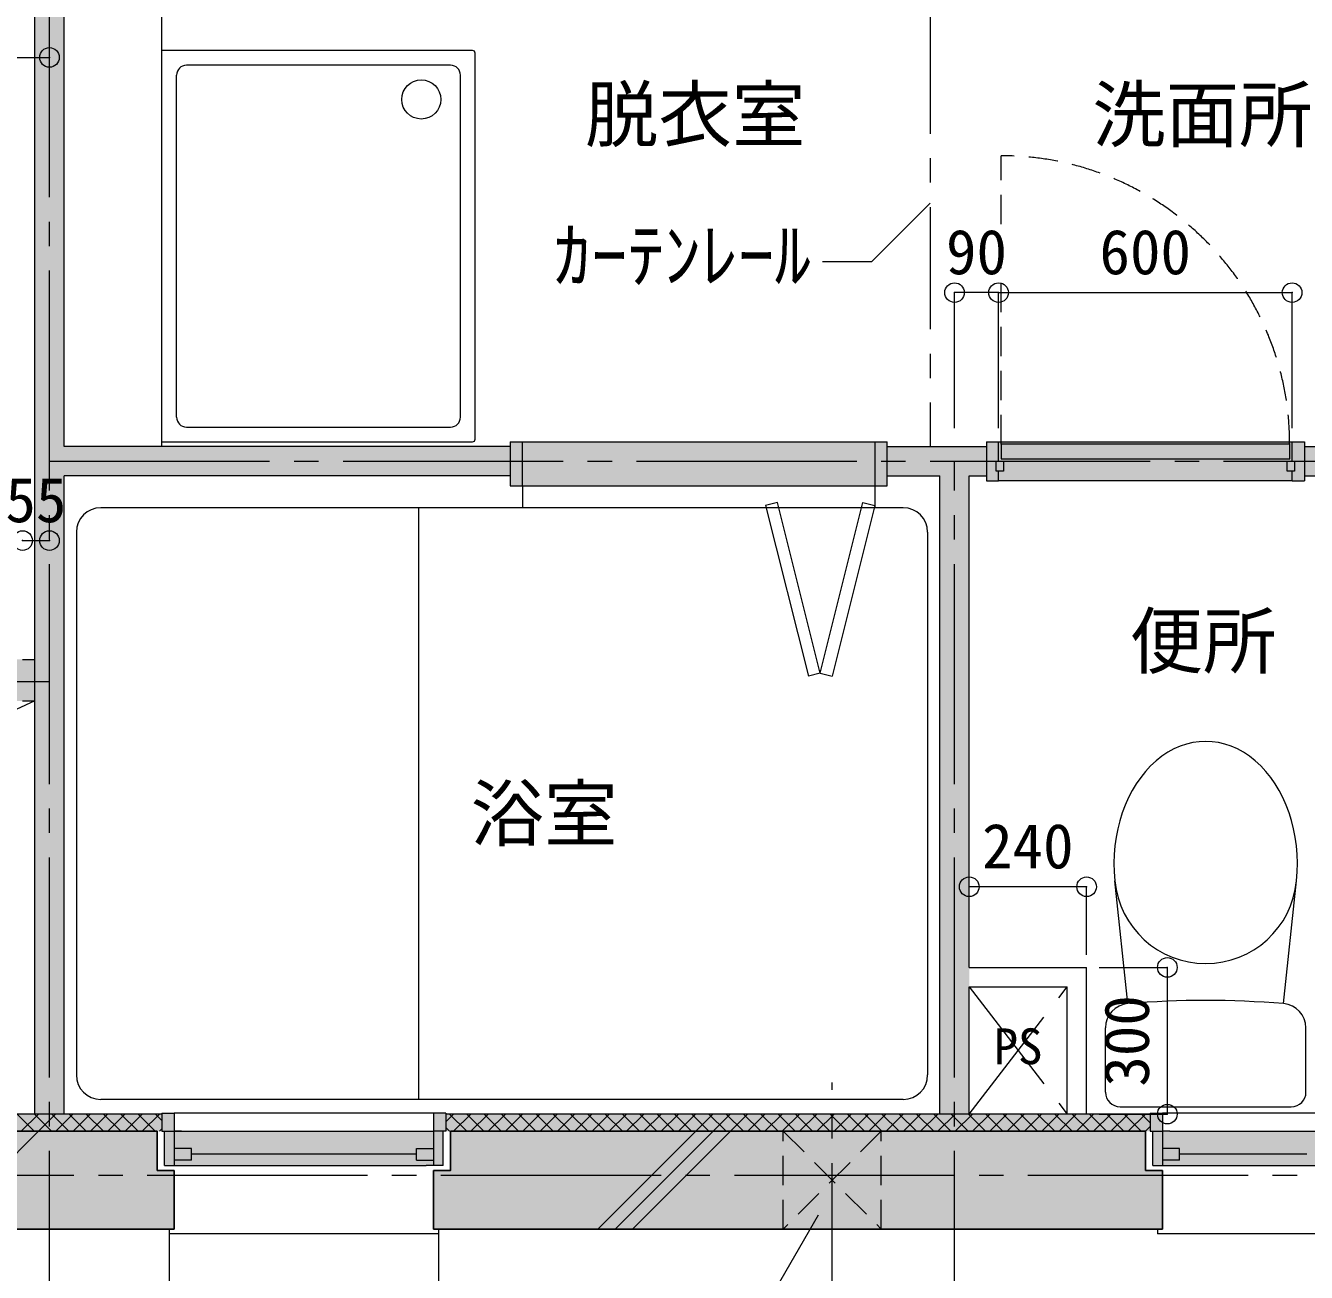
# Model space of a CAD drawing. Units: millimetres at full size, sheet at 1:50. Extents: x -9674 to 9699, y -6794 to 6791.
# Drawn here: x -941 to 1677, y -2653 to -103 of the extents above; entities that cross this region are included whole.
import ezdxf
from ezdxf.enums import TextEntityAlignment as Align

# ---------------------------------------------------------------- set-up
doc = ezdxf.new("R2010")
doc.units = ezdxf.units.MM
doc.header["$LTSCALE"] = 50
doc.header["$PDMODE"] = 32
doc.header["$PDSIZE"] = 40
for name, pattern in [('CHAIN1', [8, 5, -1, 1, -1]), ('CHAIN2', [12, 9, -1, 1, -1]), ('DASHED1', [1.8, 1.2, -0.6])]:
    doc.linetypes.add(name, pattern=pattern)
for name, color, linetype, lineweight in [('1-0_芯', 7, 'CHAIN2', 9), ('1-1_躯体', 2, 'Continuous', 25), ('1-2_間仕切', 3, 'Continuous', 18), ('1-3_建具', 3, 'Continuous', 18), ('1-5_設備', 7, 'Continuous', 9), ('1-7_その他', 7, 'DASHED1', 9), ('1-8_ハッチ', 4, 'Continuous', 9), ('1-A_文字', 7, 'Continuous', 9), ('1-B_寸法', 7, 'Continuous', 9), ('1-D_記号', 7, 'CHAIN1', 9), ('4-F', 4, 'Continuous', 9)]:
    doc.layers.add(name, color=color, linetype=linetype, lineweight=lineweight)
for name, color, linetype in [('4-0', 1, 'Continuous'), ('4-1', 2, 'Continuous'), ('4-2', 4, 'Continuous')]:
    doc.layers.add(name, color=color, linetype=linetype)
doc.styles.add('ＭＳ ゴシック', font='')
doc.styles.get('ＭＳ ゴシック').set_extended_font_data('MS Gothic')

msp = doc.modelspace()

# ---------------------------------------------------------------- linework, layer by layer
at = {"layer": '1-0_芯'}
for p, q in [((-892.5, -3454.44), (-892.5, 4765.56)), ((-892.5, -994.44), (2286.5, -994.44)), ((957.5, -3454.44), (957.5, -994.44)), ((-3032.5, -1444.44), (-892.5, -1444.44)), ((-8492.5, -2454.44), (8517.5, -2454.44))]:
    msp.add_line(p, q, dxfattribs=at)
at = {"layer": '1-1_躯体'}
for p, q in [((-672.5, -2364.44), (-2742.5, -2364.44)), ((-672.5, -2364.44), (-672.5, -2444.44)), ((1347.5, -2364.44), (-72.5, -2364.44)), ((1347.5, -2364.44), (1347.5, -2444.44)), ((-672.5, -2444.44), (-637.5, -2444.44)), ((-637.5, -2564.44), (-637.5, -2444.44)), ((-107.5, -2564.44), (-107.5, -2444.44)), ((1347.5, -2444.44), (1382.5, -2444.44)), ((1382.5, -2564.44), (1382.5, -2444.44)), ((-637.5, -2564.44), (-3187.5, -2564.44)), ((1382.5, -2564.44), (-107.5, -2564.44))]:
    msp.add_line(p, q, dxfattribs=at)
msp.add_lwpolyline([(-72.5, -2364.44), (-72.5, -2444.44), (-107.5, -2444.44)], dxfattribs=at)
at = {"layer": '1-2_間仕切'}
for p, q in [((-922.5, -2329.44), (-922.5, 325.56)), ((-862.5, -964.44), (-862.5, 325.56)), ((49.5, -964.44), (-862.5, -964.44)), ((819.5, -964.44), (1022.5, -964.44)), ((1672.5, -964.44), (2260, -964.44)), ((49.5, -1024.44), (-862.5, -1024.44)), ((-862.5, -2329.44), (-862.5, -1024.44)), ((819.5, -1024.44), (927.5, -1024.44)), ((927.5, -2329.44), (927.5, -1024.44)), ((987.5, -1024.44), (1022.5, -1024.44)), ((987.5, -2029.44), (987.5, -1024.44)), ((1672.5, -1024.44), (2160, -1024.44)), ((987.5, -2029.44), (1227.5, -2029.44)), ((1227.5, -2329.44), (1227.5, -2029.44)), ((987.5, -2069.44), (1187.5, -2069.44)), ((987.5, -2329.44), (987.5, -2069.44)), ((1187.5, -2329.44), (1187.5, -2069.44))]:
    msp.add_line(p, q, dxfattribs=at)
at = {"layer": '1-2_間仕切', "color": 7, "lineweight": 9}
msp.add_line((1047.5, -954.44), (1647.5, -954.44), dxfattribs=at)
at = {"layer": '1-3_建具', "color": 7, "linetype": 'DASHED1', "lineweight": 9}
msp.add_line((1052.5, -959.44), (1052.5, -369.44), dxfattribs=at)
at = {"layer": '1-3_建具', "color": 7, "lineweight": 9}
for p, q in [((49.5, -954.44), (74.5, -954.44)), ((49.5, -954.44), (49.5, -1044.44)), ((74.5, -954.44), (794.5, -954.44)), ((74.5, -1044.44), (74.5, -954.44)), ((794.5, -954.44), (819.5, -954.44)), ((794.5, -954.44), (794.5, -1044.44)), ((819.5, -1044.44), (819.5, -954.44)), ((49.5, -1044.44), (74.5, -1044.44)), ((74.5, -1044.44), (794.5, -1044.44)), ((794.5, -1044.44), (819.5, -1044.44)), ((1647.5, -1034.44), (1047.5, -1034.44)), ((595.62, -1078.37), (571.37, -1084.44)), ((571.37, -1084.44), (658.68, -1433.69)), ((571.37, -1084.44), (658.68, -1433.69)), ((571.37, -1084.44), (658.68, -1433.69)), ((571.37, -1084.44), (658.68, -1433.69)), ((682.93, -1427.62), (595.62, -1078.37)), ((682.93, -1427.62), (770.25, -1078.37)), ((794.5, -1084.44), (707.19, -1433.69)), ((794.5, -1084.44), (707.19, -1433.69)), ((794.5, -1084.44), (707.19, -1433.69)), ((794.5, -1084.44), (707.19, -1433.69)), ((770.25, -1078.37), (794.5, -1084.44)), ((682.93, -1427.62), (658.68, -1433.69)), ((682.93, -1427.62), (707.19, -1433.69)), ((-107.5, -2327.44), (-637.5, -2327.44)), ((1712.5, -2327.44), (1382.5, -2327.44)), ((-657.5, -2434.44), (-657.5, -2364.44)), ((-637.5, -2364.44), (-637.5, -2434.44)), ((-622.5, -2364.44), (-637.5, -2364.44)), ((-637.5, -2364.44), (-122.5, -2364.44)), ((-122.5, -2364.44), (-107.5, -2364.44)), ((-107.5, -2364.44), (-107.5, -2434.44)), ((-87.5, -2434.44), (-87.5, -2364.44)), ((1362.5, -2434.44), (1362.5, -2364.44)), ((1382.5, -2364.44), (1382.5, -2434.44)), ((1397.5, -2364.44), (1382.5, -2364.44)), ((1397.5, -2364.44), (1697.5, -2364.44)), ((-657.5, -2434.44), (-622.5, -2434.44)), ((-622.5, -2434.44), (-122.5, -2434.44)), ((-87.5, -2434.44), (-122.5, -2434.44)), ((1362.5, -2434.44), (1397.5, -2434.44)), ((1397.5, -2434.44), (1697.5, -2434.44)), ((-647.5, -2564.44), (-647.5, -2679.44)), ((-97.5, -2564.44), (-97.5, -2679.44)), ((1372.5, -2564.44), (1372.5, -2574.44)), ((-97.5, -2574.44), (-647.5, -2574.44))]:
    msp.add_line(p, q, dxfattribs=at)
at = {"layer": '1-3_建具'}
for p, q in [((1022.5, -954.44), (1047.5, -954.44)), ((1022.5, -954.44), (1022.5, -1034.44)), ((1047.5, -994.44), (1047.5, -954.44)), ((1052.5, -959.44), (1052.5, -989.44)), ((1642.5, -959.44), (1052.5, -959.44)), ((1642.5, -989.44), (1642.5, -959.44)), ((1647.5, -954.44), (1672.5, -954.44)), ((1647.5, -994.44), (1647.5, -954.44)), ((1672.5, -954.44), (1672.5, -1034.44)), ((1052.5, -989.44), (1642.5, -989.44)), ((1057.5, -994.44), (1057.5, -1014.44)), ((1637.5, -1014.44), (1637.5, -994.44)), ((1637.5, -994.44), (1652.5, -994.44)), ((1652.5, -994.44), (1652.5, -1014.44)), ((1057.5, -1014.44), (1042.5, -1014.44)), ((1047.5, -1034.44), (1047.5, -1014.44)), ((1652.5, -1014.44), (1637.5, -1014.44)), ((1647.5, -1034.44), (1647.5, -1014.44)), ((1022.5, -1034.44), (1047.5, -1034.44)), ((1647.5, -1034.44), (1672.5, -1034.44)), ((-947.5, -1399.44), (-922.5, -1399.44)), ((-947.5, -1484.44), (-922.5, -1484.44)), ((-662.5, -2327.44), (-662.5, -2364.44)), ((-662.5, -2327.44), (-637.5, -2327.44)), ((-637.5, -2327.44), (-637.5, -2364.44)), ((-107.5, -2327.44), (-107.5, -2364.44)), ((-82.5, -2327.44), (-107.5, -2327.44)), ((-82.5, -2327.44), (-82.5, -2364.44)), ((1357.5, -2327.44), (1357.5, -2364.44)), ((1357.5, -2327.44), (1382.5, -2327.44)), ((1382.5, -2327.44), (1382.5, -2364.44)), ((-662.5, -2364.44), (-637.5, -2364.44)), ((-82.5, -2364.44), (-107.5, -2364.44)), ((1357.5, -2364.44), (1382.5, -2364.44)), ((-602.5, -2423.44), (-637.5, -2423.44)), ((-142.5, -2411.44), (-602.5, -2411.44)), ((-142.5, -2423.44), (-107.5, -2423.44)), ((1417.5, -2423.44), (1382.5, -2423.44)), ((1677.5, -2411.44), (1417.5, -2411.44))]:
    msp.add_line(p, q, dxfattribs=at)
for points in [[(1042.5, -1014.44), (1042.5, -994.44), (1057.5, -994.44)], [(-602.5, -2423.44), (-602.5, -2399.44), (-637.5, -2399.44)], [(-142.5, -2423.44), (-142.5, -2399.44), (-107.5, -2399.44)], [(1417.5, -2423.44), (1417.5, -2399.44), (1382.5, -2399.44)]]:
    msp.add_lwpolyline(points, dxfattribs=at)
at = {"layer": '1-3_建具', "color": 7, "lineweight": 9}
msp.add_lwpolyline([(1722.5, -2564.44), (1722.5, -2574.44), (1372.5, -2574.44)], dxfattribs=at)
at = {"layer": '1-3_建具', "color": 7, "linetype": 'DASHED1', "lineweight": 9}
msp.add_arc((1052.5, -959.44), 590, 0, 90, dxfattribs=at)
at = {"layer": '1-5_設備'}
for p, q in [((-662.5, -964.44), (-662.5, 325.56)), ((-27.5, -154.44), (-662.5, -154.44)), ((-22.5, -949.44), (-22.5, -159.44)), ((-632.5, -904.44), (-632.5, -204.44)), ((-72.5, -184.44), (-612.5, -184.44)), ((-52.5, -904.44), (-52.5, -204.44)), ((-612.5, -924.44), (-72.5, -924.44)), ((-662.5, -954.44), (-27.5, -954.44)), ((74.5, -1044.44), (74.5, -1089.44)), ((794.5, -1044.44), (794.5, -1089.44)), ((852.5, -1089.44), (-787.5, -1089.44)), ((-137.5, -2299.44), (-137.5, -1089.44)), ((571.37, -1084.44), (658.68, -1433.69)), ((794.5, -1084.44), (707.19, -1433.69)), ((-837.5, -1139.44), (-837.5, -2249.44)), ((902.5, -1139.44), (902.5, -2249.44)), ((1311.84, -2103.35), (1285.19, -1852.28)), ((1629.83, -2103.35), (1656.49, -1852.28)), ((1265.84, -2284.44), (1265.84, -2153.19)), ((1675.84, -2284.44), (1675.84, -2153.19)), ((852.5, -2299.44), (-787.5, -2299.44)), ((1295.84, -2314.44), (1645.84, -2314.44))]:
    msp.add_line(p, q, dxfattribs=at)
msp.add_circle((-132.5, -254.44), 40, dxfattribs=at)
for centre, radius, start, end in [((-27.5, -159.44), 5, 0, 90), ((-612.5, -204.44), 20, 90, 180), ((-72.5, -204.44), 20, 0, 90), ((-612.5, -904.44), 20, 180, 270), ((-72.5, -904.44), 20, 270, 0), ((-27.5, -949.44), 5, 270, 0), ((-787.5, -1139.44), 50, 90, 180), ((852.5, -1139.44), 50, 0, 90), ((1470.84, -1835.16), 186.44, 185.26901, 354.731), ((1315.84, -2153.19), 50, 94.58409, 180), ((1470.84, -4086.38), 1989.39, 85.41592, 94.58409), ((1625.84, -2153.19), 50, 0, 85.41592), ((-787.5, -2249.44), 50, 180, 270), ((852.5, -2249.44), 50, 270, 0), ((1295.84, -2284.44), 30, 180, 270), ((1645.84, -2284.44), 30, 270, 0)]:
    msp.add_arc(centre, radius, start, end, dxfattribs=at)
msp.add_ellipse((1470.84, -1817.25), major_axis=(0, 250), ratio=0.75, start_param=4.5717765, end_param=7.9945944, dxfattribs=at)
at = {"layer": '1-7_その他', "color": 4, "linetype": 'CHAIN1'}
for p, q in [((-922.5, -1484.44), (-2742.5, -2329.44)), ((987.5, -2329.44), (1187.5, -2069.44)), ((987.5, -2069.44), (1187.5, -2329.44))]:
    msp.add_line(p, q, dxfattribs=at)
at = {"layer": '1-7_その他', "linetype": 'CHAIN1'}
msp.add_line((707.5, -2679.44), (707.5, -2264.44), dxfattribs=at)
at = {"layer": '1-7_その他'}
for p, q in [((607.5, -2564.44), (607.5, -2364.44)), ((607.5, -2364.44), (807.5, -2564.44)), ((807.5, -2364.44), (607.5, -2564.44)), ((807.5, -2564.44), (807.5, -2364.44))]:
    msp.add_line(p, q, dxfattribs=at)
at = {"layer": '1-8_ハッチ'}
for p, q in [((-662.5, -2329.44), (-2742.5, -2329.44)), ((-958.61, -2329.44), (-923.61, -2364.44)), ((-950.22, -2364.44), (-915.22, -2329.44)), ((-923.25, -2329.44), (-888.25, -2364.44)), ((-914.87, -2364.44), (-879.87, -2329.44)), ((-887.9, -2329.44), (-852.9, -2364.44)), ((-879.51, -2364.44), (-844.51, -2329.44)), ((-852.54, -2329.44), (-817.54, -2364.44)), ((-844.16, -2364.44), (-809.16, -2329.44)), ((-817.19, -2329.44), (-782.19, -2364.44)), ((-808.8, -2364.44), (-773.8, -2329.44)), ((-781.83, -2329.44), (-746.83, -2364.44)), ((-773.45, -2364.44), (-738.45, -2329.44)), ((-746.48, -2329.44), (-711.48, -2364.44)), ((-738.09, -2364.44), (-703.09, -2329.44)), ((-711.12, -2329.44), (-676.12, -2364.44)), ((-702.74, -2364.44), (-667.74, -2329.44)), ((-675.77, -2329.44), (-662.5, -2342.7)), ((1357.5, -2329.44), (-82.5, -2329.44)), ((-82.5, -2345.24), (-66.7, -2329.44)), ((-74.73, -2329.44), (-39.73, -2364.44)), ((-66.34, -2364.44), (-31.34, -2329.44)), ((-39.37, -2329.44), (-4.37, -2364.44)), ((-30.98, -2364.44), (4.02, -2329.44)), ((-4.02, -2329.44), (30.98, -2364.44)), ((4.37, -2364.44), (39.37, -2329.44)), ((31.34, -2329.44), (66.34, -2364.44)), ((39.73, -2364.44), (74.73, -2329.44)), ((66.7, -2329.44), (101.7, -2364.44)), ((75.08, -2364.44), (110.08, -2329.44)), ((102.05, -2329.44), (137.05, -2364.44)), ((110.44, -2364.44), (145.44, -2329.44)), ((137.41, -2329.44), (172.41, -2364.44)), ((145.79, -2364.44), (180.79, -2329.44)), ((172.76, -2329.44), (207.76, -2364.44)), ((181.15, -2364.44), (216.15, -2329.44)), ((208.12, -2329.44), (243.12, -2364.44)), ((216.5, -2364.44), (251.5, -2329.44)), ((243.47, -2329.44), (278.47, -2364.44)), ((251.86, -2364.44), (286.86, -2329.44)), ((278.83, -2329.44), (313.83, -2364.44)), ((287.21, -2364.44), (322.21, -2329.44)), ((314.18, -2329.44), (349.18, -2364.44)), ((322.57, -2364.44), (357.57, -2329.44)), ((349.54, -2329.44), (384.54, -2364.44)), ((357.92, -2364.44), (392.92, -2329.44)), ((384.89, -2329.44), (419.89, -2364.44)), ((393.28, -2364.44), (428.28, -2329.44)), ((420.25, -2329.44), (455.25, -2364.44)), ((428.63, -2364.44), (463.63, -2329.44)), ((455.6, -2329.44), (490.6, -2364.44)), ((463.99, -2364.44), (498.99, -2329.44)), ((490.96, -2329.44), (525.96, -2364.44)), ((499.35, -2364.44), (534.35, -2329.44)), ((526.31, -2329.44), (561.31, -2364.44)), ((534.7, -2364.44), (569.7, -2329.44)), ((561.67, -2329.44), (596.67, -2364.44)), ((570.06, -2364.44), (605.06, -2329.44)), ((597.03, -2329.44), (632.03, -2364.44)), ((605.41, -2364.44), (640.41, -2329.44)), ((632.38, -2329.44), (667.38, -2364.44)), ((640.77, -2364.44), (675.77, -2329.44)), ((667.74, -2329.44), (702.74, -2364.44)), ((676.12, -2364.44), (711.12, -2329.44)), ((703.09, -2329.44), (738.09, -2364.44)), ((711.48, -2364.44), (746.48, -2329.44)), ((738.45, -2329.44), (773.45, -2364.44)), ((746.83, -2364.44), (781.83, -2329.44)), ((773.8, -2329.44), (808.8, -2364.44)), ((782.19, -2364.44), (817.19, -2329.44)), ((809.16, -2329.44), (844.16, -2364.44)), ((817.54, -2364.44), (852.54, -2329.44)), ((844.51, -2329.44), (879.51, -2364.44)), ((852.9, -2364.44), (887.9, -2329.44)), ((879.87, -2329.44), (914.87, -2364.44)), ((888.25, -2364.44), (923.25, -2329.44)), ((915.22, -2329.44), (950.22, -2364.44)), ((923.61, -2364.44), (958.61, -2329.44)), ((950.58, -2329.44), (985.58, -2364.44)), ((958.96, -2364.44), (993.96, -2329.44)), ((985.93, -2329.44), (1020.93, -2364.44)), ((994.32, -2364.44), (1029.32, -2329.44)), ((1021.29, -2329.44), (1056.29, -2364.44)), ((1029.68, -2364.44), (1064.68, -2329.44)), ((1056.64, -2329.44), (1091.64, -2364.44)), ((1065.03, -2364.44), (1100.03, -2329.44)), ((1092, -2329.44), (1127, -2364.44)), ((1100.39, -2364.44), (1135.39, -2329.44)), ((1127.36, -2329.44), (1162.36, -2364.44)), ((1135.74, -2364.44), (1170.74, -2329.44)), ((1162.71, -2329.44), (1197.71, -2364.44)), ((1171.1, -2364.44), (1206.1, -2329.44)), ((1198.07, -2329.44), (1233.07, -2364.44)), ((1206.45, -2364.44), (1241.45, -2329.44)), ((1233.42, -2329.44), (1268.42, -2364.44)), ((1241.81, -2364.44), (1276.81, -2329.44)), ((1268.78, -2329.44), (1303.78, -2364.44)), ((1277.16, -2364.44), (1312.16, -2329.44)), ((1304.13, -2329.44), (1339.13, -2364.44)), ((1312.52, -2364.44), (1347.52, -2329.44)), ((1339.49, -2329.44), (1357.5, -2347.45)), ((1347.87, -2364.44), (1357.5, -2354.81)), ((-1114.87, -2564.44), (-914.87, -2364.44)), ((-667.38, -2364.44), (-662.5, -2359.56)), ((-82.5, -2357.02), (-75.08, -2364.44)), ((228.63, -2564.44), (428.63, -2364.44)), ((263.99, -2564.44), (463.99, -2364.44)), ((299.35, -2564.44), (499.35, -2364.44))]:
    msp.add_line(p, q, dxfattribs=at)
at = {"layer": '1-A_文字'}
for q in [(907.5, -466.58), (687.56, -586.51)]:
    msp.add_line((787.56, -586.51), q, dxfattribs=at)
msp.add_lwpolyline([(678.62, -2535.81), (533.32, -2787.49), (267.41, -2787.49)], dxfattribs=at)
at = {"layer": '1-B_寸法'}
for p, q in [((-1322.5, -168.43), (-892.5, -168.43)), ((957.5, -926.29), (957.5, -649.44)), ((1047.5, -649.44), (957.5, -649.44)), ((1047.5, -926.29), (1047.5, -649.44)), ((1047.5, -649.44), (1647.5, -649.44)), ((1647.5, -926.29), (1647.5, -649.44)), ((-947.5, -1156.5), (-892.5, -1156.5)), ((1253.43, -2029.44), (1392.44, -2029.44)), ((1392.44, -2029.44), (1392.44, -2329.44)), ((1253.43, -2329.44), (1392.44, -2329.44))]:
    msp.add_line(p, q, dxfattribs=at)
msp.add_lwpolyline([(1227.5, -2003.51), (1227.5, -1864.49), (987.5, -1864.49)], dxfattribs=at)
at = {"layer": '1-B_寸法', "color": 3}
for p in [(-892.5, -168.43), (957.5, -649.44), (1047.5, -649.44), (1647.5, -649.44), (-947.5, -1156.5), (-892.5, -1156.5), (987.5, -1864.49), (1227.5, -1864.49), (1392.44, -2029.44), (1392.44, -2329.44)]:
    msp.add_point(p, dxfattribs=at)
at = {"layer": '1-D_記号'}
msp.add_line((907.5, 325.56), (907.5, -964.44), dxfattribs=at)
at = {"layer": '4-0'}
for points in [[(-3152.5, -2468.44), (-672.5, -2444.44), (-2742.5, -2364.44)], [(-672.5, -2444.44), (-672.5, -2364.44), (-2742.5, -2364.44)], [(1347.5, -2444.44), (1347.5, -2364.44), (-72.5, -2364.44)], [(1347.5, -2444.44), (-72.5, -2364.44), (-72.5, -2444.44)], [(-3152.5, -2468.44), (-637.5, -2564.44), (-672.5, -2444.44)], [(-637.5, -2564.44), (-637.5, -2444.44), (-672.5, -2444.44)], [(1347.5, -2444.44), (-107.5, -2444.44), (-107.5, -2564.44)], [(1347.5, -2444.44), (-107.5, -2564.44), (1382.5, -2564.44)], [(1382.5, -2564.44), (1382.5, -2444.44), (1347.5, -2444.44)], [(-3187.5, -2468.44), (-3187.5, -2564.44), (-637.5, -2564.44)], [(-3152.5, -2468.44), (-3187.5, -2468.44), (-637.5, -2564.44)]]:
    msp.add_solid(points, dxfattribs=at)
at = {"layer": '4-1'}
for points in [[(-87.5, -2364.44), (-87.5, -2434.44), (-657.5, -2364.44), (-657.5, -2434.44)], [(1732.5, -2364.44), (1732.5, -2434.44), (1362.5, -2364.44), (1362.5, -2434.44)]]:
    msp.add_solid(points, dxfattribs=at)
at = {"layer": '4-2'}
for points in [[(-922.5, -2329.44), (-862.5, -2329.44), (-922.5, 325.56), (-862.5, 325.56)], [(-862.5, -1024.44), (-862.5, -964.44), (49.5, -1024.44), (49.5, -964.44)], [(49.5, -1044.44), (49.5, -954.44), (819.5, -1044.44), (819.5, -954.44)], [(819.5, -1024.44), (1022.5, -1024.44), (819.5, -964.44), (1022.5, -964.44)], [(1022.5, -1034.44), (1672.5, -1034.44), (1022.5, -954.44), (1672.5, -954.44)], [(1672.5, -1024.44), (2260, -1024.44), (1672.5, -964.44), (2260, -964.44)], [(927.5, -2329.44), (987.5, -2329.44), (927.5, -1024.44), (987.5, -1024.44)], [(-2632.5, -1399.44), (-2632.5, -1484.44), (-922.5, -1399.44), (-922.5, -1484.44)]]:
    msp.add_solid(points, dxfattribs=at)
at = {"layer": '4-F'}
for points in [[(-2742.5, -2329.44), (-2742.5, -2364.44), (-637.5, -2364.44)], [(-637.5, -2364.44), (-662.5, -2329.44), (-2742.5, -2329.44)], [(-637.5, -2364.44), (-637.5, -2327.44), (-662.5, -2327.44)], [(-637.5, -2364.44), (-662.5, -2327.44), (-662.5, -2329.44)], [(-82.5, -2327.44), (-107.5, -2327.44), (-107.5, -2364.44)], [(-107.5, -2364.44), (-82.5, -2329.44), (-82.5, -2327.44)], [(-107.5, -2364.44), (1382.5, -2364.44), (-82.5, -2329.44)], [(1382.5, -2364.44), (1357.5, -2329.44), (-82.5, -2329.44)], [(1382.5, -2364.44), (1382.5, -2327.44), (1357.5, -2327.44)], [(1382.5, -2364.44), (1357.5, -2327.44), (1357.5, -2329.44)]]:
    msp.add_solid(points, dxfattribs=at)

# ---------------------------------------------------------------- texts
at = {"layer": '1-A_文字', "style": 'ＭＳ ゴシック'}
for s, height, p in [('脱衣室', 110, (202.25, -373.01)), ('洗面所', 110, (1239.08, -373.01)), ('ｶｰﾃﾝﾚｰﾙ', 110, (139, -661.18)), ('便所', 110, (1315.28, -1449.77)), ('浴室', 110, (-31.49, -1802.7)), ('PS', 73.31, (1037.5, -2249.44))]:
    msp.add_text(s, height=height, dxfattribs=at).set_placement(p, align=Align.BOTTOM_LEFT)
at = {"layer": '1-B_寸法', "style": 'ＭＳ ゴシック'}
for s, p in [('90', (940, -639.44)), ('600', (1253.75, -639.44)), ('55', (-982.5, -1146.5)), ('240', (1013.75, -1854.49))]:
    msp.add_text(s, height=91.64, dxfattribs=at).set_placement(p, align=Align.BOTTOM_LEFT)
msp.add_text('300', height=91.64, rotation=90, dxfattribs=at).set_placement((1382.44, -2273.19), align=Align.BOTTOM_LEFT)

doc.saveas('drawing.dxf')
